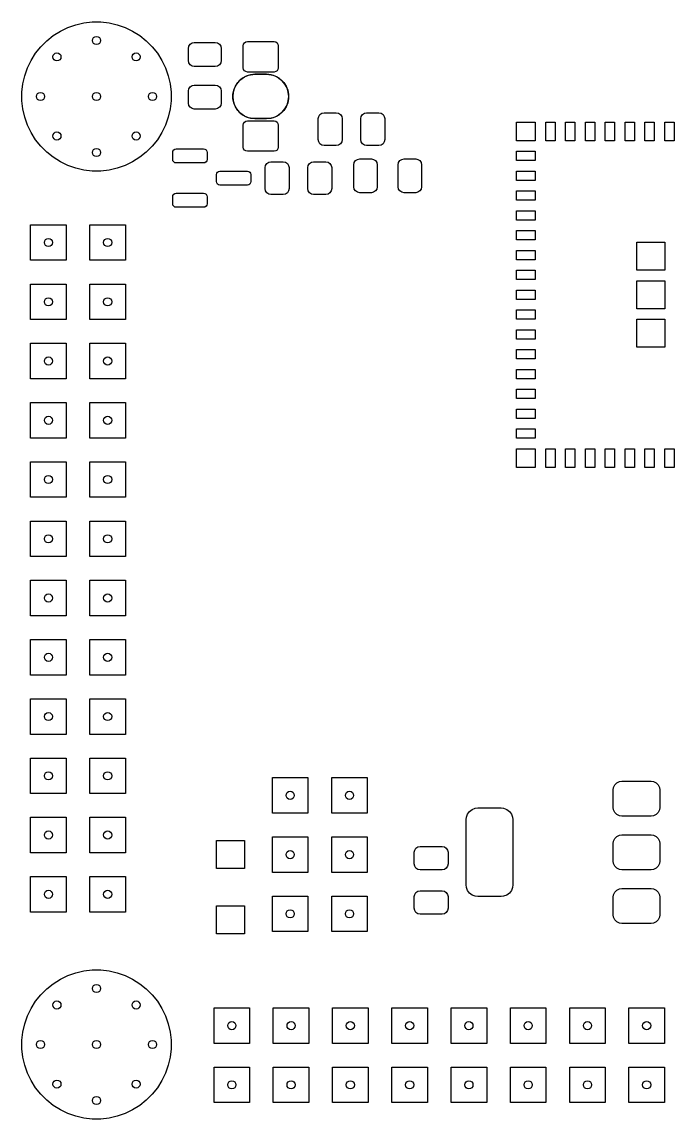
# Model space of a CAD drawing. Extents: x 0.27 to 2.53, y 0.27 to 2.13.
# Drawn here: x 0.274 to 1.374, y 0.274 to 2.126 of the extents above; entities that cross this region are included whole.
import ezdxf

# ---------------------------------------------------------------- set-up
doc = ezdxf.new("R2010")
doc.units = 0
doc.header["$MEASUREMENT"] = 0
doc.layers.add('BLACK', color=7, linetype='CONTINUOUS')

msp = doc.modelspace()

# ---------------------------------------------------------------- linework, layer by layer
at = {"layer": 'BLACK', "linetype": 'CONTINUOUS'}
for p, q in [((0.3391, 2.1103), (0.3518, 2.1164)), ((0.3518, 2.1164), (0.3651, 2.1211)), ((0.3651, 2.1211), (0.3789, 2.1242)), ((0.3789, 2.1242), (0.3929, 2.1258)), ((0.3929, 2.1258), (0.4071, 2.1258)), ((0.4071, 2.1258), (0.4211, 2.1242)), ((0.4211, 2.1242), (0.4349, 2.1211)), ((0.4349, 2.1211), (0.4482, 2.1164)), ((0.4482, 2.1164), (0.4609, 2.1103)), ((0.3061, 2.0839), (0.3161, 2.0939)), ((0.3161, 2.0939), (0.3271, 2.1027)), ((0.3271, 2.1027), (0.3391, 2.1103)), ((0.4609, 2.1103), (0.4729, 2.1027)), ((0.4729, 2.1027), (0.4839, 2.0939)), ((0.4839, 2.0939), (0.4939, 2.0839)), ((0.6519, 2.092), (0.6545, 2.0925)), ((0.6545, 2.0925), (0.6999, 2.0925)), ((0.6999, 2.0925), (0.7025, 2.092)), ((0.2973, 2.0729), (0.3061, 2.0839)), ((0.4939, 2.0839), (0.5027, 2.0729)), ((0.5551, 2.0812), (0.5559, 2.085)), ((0.5551, 2.0605), (0.5551, 2.0812)), ((0.5559, 2.085), (0.558, 2.0882)), ((0.558, 2.0882), (0.5612, 2.0903)), ((0.5612, 2.0903), (0.565, 2.091)), ((0.565, 2.091), (0.6004, 2.091)), ((0.6004, 2.091), (0.6042, 2.0903)), ((0.6042, 2.0903), (0.6074, 2.0882)), ((0.6074, 2.0882), (0.6095, 2.085)), ((0.6095, 2.085), (0.6102, 2.0812)), ((0.6102, 2.0812), (0.6102, 2.0605)), ((0.6476, 2.0857), (0.6482, 2.0883)), ((0.6476, 2.0482), (0.6476, 2.0857)), ((0.6482, 2.0883), (0.6496, 2.0905)), ((0.6496, 2.0905), (0.6519, 2.092)), ((0.7025, 2.092), (0.7047, 2.0905)), ((0.7047, 2.0905), (0.7062, 2.0883)), ((0.7062, 2.0883), (0.7067, 2.0857)), ((0.7067, 2.0857), (0.7067, 2.0482)), ((0.2836, 2.0482), (0.2897, 2.0609)), ((0.2897, 2.0609), (0.2973, 2.0729)), ((0.5027, 2.0729), (0.5103, 2.0609)), ((0.5103, 2.0609), (0.5164, 2.0482)), ((0.5559, 2.0568), (0.5551, 2.0605)), ((0.558, 2.0536), (0.5559, 2.0568)), ((0.6095, 2.0568), (0.6074, 2.0536)), ((0.6102, 2.0605), (0.6095, 2.0568)), ((0.2789, 2.0349), (0.2836, 2.0482)), ((0.5164, 2.0482), (0.5211, 2.0349)), ((0.5612, 2.0514), (0.558, 2.0536)), ((0.565, 2.0507), (0.5612, 2.0514)), ((0.6004, 2.0507), (0.565, 2.0507)), ((0.6042, 2.0514), (0.6004, 2.0507)), ((0.6074, 2.0536), (0.6042, 2.0514)), ((0.6482, 2.0456), (0.6476, 2.0482)), ((0.6496, 2.0433), (0.6482, 2.0456)), ((0.6519, 2.0419), (0.6496, 2.0433)), ((0.6545, 2.0413), (0.6519, 2.0419)), ((0.6999, 2.0413), (0.6545, 2.0413)), ((0.6565, 2.0358), (0.6637, 2.0372)), ((0.6565, 2.0358), (0.6637, 2.0372)), ((0.6637, 2.0372), (0.6673, 2.0374)), ((0.6637, 2.0372), (0.6673, 2.0374)), ((0.6673, 2.0374), (0.687, 2.0374)), ((0.6673, 2.0374), (0.687, 2.0374)), ((0.687, 2.0374), (0.6907, 2.0372)), ((0.687, 2.0374), (0.6907, 2.0372)), ((0.6907, 2.0372), (0.6979, 2.0358)), ((0.6907, 2.0372), (0.6979, 2.0358)), ((0.7025, 2.0419), (0.6999, 2.0413)), ((0.7047, 2.0433), (0.7025, 2.0419)), ((0.7062, 2.0456), (0.7047, 2.0433)), ((0.7067, 2.0482), (0.7062, 2.0456)), ((0.2742, 2.0071), (0.2758, 2.0211)), ((0.2758, 2.0211), (0.2789, 2.0349)), ((0.5211, 2.0349), (0.5242, 2.0211)), ((0.5242, 2.0211), (0.5258, 2.0071)), ((0.558, 2.0163), (0.5612, 2.0184)), ((0.5612, 2.0184), (0.565, 2.0192)), ((0.565, 2.0192), (0.6004, 2.0192)), ((0.6004, 2.0192), (0.6042, 2.0184)), ((0.6042, 2.0184), (0.6074, 2.0163)), ((0.6343, 2.0176), (0.6384, 2.0237)), ((0.6343, 2.0176), (0.6384, 2.0237)), ((0.6384, 2.0237), (0.6436, 2.0289)), ((0.6384, 2.0237), (0.6436, 2.0289)), ((0.6436, 2.0289), (0.6497, 2.033)), ((0.6436, 2.0289), (0.6497, 2.033)), ((0.6497, 2.033), (0.6565, 2.0358)), ((0.6497, 2.033), (0.6565, 2.0358)), ((0.6979, 2.0358), (0.7046, 2.033)), ((0.6979, 2.0358), (0.7046, 2.033)), ((0.7046, 2.033), (0.7107, 2.0289)), ((0.7046, 2.033), (0.7107, 2.0289)), ((0.7107, 2.0289), (0.7159, 2.0237)), ((0.7107, 2.0289), (0.7159, 2.0237)), ((0.7159, 2.0237), (0.72, 2.0176)), ((0.7159, 2.0237), (0.72, 2.0176)), ((0.2742, 1.9929), (0.2742, 2.0071)), ((0.5258, 2.0071), (0.5258, 1.9929)), ((0.5551, 2.0094), (0.5559, 2.0131)), ((0.5551, 1.9887), (0.5551, 2.0094)), ((0.5559, 2.0131), (0.558, 2.0163)), ((0.6074, 2.0163), (0.6095, 2.0131)), ((0.6095, 2.0131), (0.6102, 2.0094)), ((0.6102, 2.0094), (0.6102, 1.9887)), ((0.6301, 2.0037), (0.6315, 2.0109)), ((0.6301, 2.0037), (0.6315, 2.0109)), ((0.6301, 1.9963), (0.6301, 2.0037)), ((0.6301, 1.9963), (0.6301, 2.0037)), ((0.6315, 2.0109), (0.6343, 2.0176)), ((0.6315, 2.0109), (0.6343, 2.0176)), ((0.72, 2.0176), (0.7228, 2.0109)), ((0.72, 2.0176), (0.7228, 2.0109)), ((0.7228, 2.0109), (0.7242, 2.0037)), ((0.7228, 2.0109), (0.7242, 2.0037)), ((0.7242, 2.0037), (0.7242, 1.9963)), ((0.7242, 2.0037), (0.7242, 1.9963)), ((0.2758, 1.9789), (0.2742, 1.9929)), ((0.5258, 1.9929), (0.5242, 1.9789)), ((0.5559, 1.9849), (0.5551, 1.9887)), ((0.558, 1.9817), (0.5559, 1.9849)), ((0.5612, 1.9796), (0.558, 1.9817)), ((0.6074, 1.9817), (0.6042, 1.9796)), ((0.6095, 1.9849), (0.6074, 1.9817)), ((0.6102, 1.9887), (0.6095, 1.9849)), ((0.6315, 1.9891), (0.6301, 1.9963)), ((0.6315, 1.9891), (0.6301, 1.9963)), ((0.6343, 1.9824), (0.6315, 1.9891)), ((0.6343, 1.9824), (0.6315, 1.9891)), ((0.6384, 1.9763), (0.6343, 1.9824)), ((0.6384, 1.9763), (0.6343, 1.9824)), ((0.72, 1.9824), (0.7159, 1.9763)), ((0.72, 1.9824), (0.7159, 1.9763)), ((0.7228, 1.9891), (0.72, 1.9824)), ((0.7228, 1.9891), (0.72, 1.9824)), ((0.7242, 1.9963), (0.7228, 1.9891)), ((0.7242, 1.9963), (0.7228, 1.9891)), ((0.2789, 1.9651), (0.2758, 1.9789)), ((0.2836, 1.9518), (0.2789, 1.9651)), ((0.5211, 1.9651), (0.5164, 1.9518)), ((0.5242, 1.9789), (0.5211, 1.9651)), ((0.565, 1.9788), (0.5612, 1.9796)), ((0.6004, 1.9788), (0.565, 1.9788)), ((0.6042, 1.9796), (0.6004, 1.9788)), ((0.6436, 1.9711), (0.6384, 1.9763)), ((0.6436, 1.9711), (0.6384, 1.9763)), ((0.6497, 1.967), (0.6436, 1.9711)), ((0.6497, 1.967), (0.6436, 1.9711)), ((0.6565, 1.9642), (0.6497, 1.967)), ((0.6565, 1.9642), (0.6497, 1.967)), ((0.6637, 1.9628), (0.6565, 1.9642)), ((0.6637, 1.9628), (0.6565, 1.9642)), ((0.6673, 1.9626), (0.6637, 1.9628)), ((0.6673, 1.9626), (0.6637, 1.9628)), ((0.6907, 1.9628), (0.687, 1.9626)), ((0.6907, 1.9628), (0.687, 1.9626)), ((0.6979, 1.9642), (0.6907, 1.9628)), ((0.6979, 1.9642), (0.6907, 1.9628)), ((0.7046, 1.967), (0.6979, 1.9642)), ((0.7046, 1.967), (0.6979, 1.9642)), ((0.7107, 1.9711), (0.7046, 1.967)), ((0.7107, 1.9711), (0.7046, 1.967)), ((0.7159, 1.9763), (0.7107, 1.9711)), ((0.7159, 1.9763), (0.7107, 1.9711)), ((0.7741, 1.9626), (0.7749, 1.9664)), ((0.7749, 1.9664), (0.777, 1.9696)), ((0.777, 1.9696), (0.7802, 1.9717)), ((0.7802, 1.9717), (0.784, 1.9724)), ((0.784, 1.9724), (0.8046, 1.9724)), ((0.8046, 1.9724), (0.8084, 1.9717)), ((0.8084, 1.9717), (0.8116, 1.9696)), ((0.8116, 1.9696), (0.8137, 1.9664)), ((0.8137, 1.9664), (0.8145, 1.9626)), ((0.846, 1.9626), (0.8467, 1.9664)), ((0.8467, 1.9664), (0.8488, 1.9696)), ((0.8488, 1.9696), (0.852, 1.9717)), ((0.852, 1.9717), (0.8558, 1.9724)), ((0.8558, 1.9724), (0.8765, 1.9724)), ((0.8765, 1.9724), (0.8802, 1.9717)), ((0.8802, 1.9717), (0.8834, 1.9696)), ((0.8834, 1.9696), (0.8856, 1.9664)), ((0.8856, 1.9664), (0.8863, 1.9626)), ((0.2897, 1.9391), (0.2836, 1.9518)), ((0.5164, 1.9518), (0.5103, 1.9391)), ((0.6476, 1.9518), (0.6482, 1.9544)), ((0.6476, 1.9143), (0.6476, 1.9518)), ((0.6482, 1.9544), (0.6496, 1.9567)), ((0.6496, 1.9567), (0.6519, 1.9581)), ((0.6519, 1.9581), (0.6545, 1.9587)), ((0.6545, 1.9587), (0.6999, 1.9587)), ((0.687, 1.9626), (0.6673, 1.9626)), ((0.687, 1.9626), (0.6673, 1.9626)), ((0.6999, 1.9587), (0.7025, 1.9581)), ((0.7025, 1.9581), (0.7047, 1.9567)), ((0.7047, 1.9567), (0.7062, 1.9544)), ((0.7062, 1.9544), (0.7067, 1.9518)), ((0.7067, 1.9518), (0.7067, 1.9143)), ((0.7741, 1.9272), (0.7741, 1.9626)), ((0.8145, 1.9626), (0.8145, 1.9272)), ((0.846, 1.9272), (0.846, 1.9626)), ((0.8863, 1.9626), (0.8863, 1.9272)), ((1.1087, 1.9252), (1.1087, 1.9567)), ((1.1087, 1.9567), (1.1402, 1.9567)), ((1.1402, 1.9567), (1.1402, 1.9252)), ((1.1579, 1.9252), (1.1579, 1.9567)), ((1.1579, 1.9567), (1.1736, 1.9567)), ((1.1736, 1.9567), (1.1736, 1.9252)), ((1.1913, 1.9252), (1.1913, 1.9567)), ((1.1913, 1.9567), (1.2071, 1.9567)), ((1.2071, 1.9567), (1.2071, 1.9252)), ((1.2248, 1.9252), (1.2248, 1.9567)), ((1.2248, 1.9567), (1.2406, 1.9567)), ((1.2406, 1.9567), (1.2406, 1.9252)), ((1.2583, 1.9252), (1.2583, 1.9567)), ((1.2583, 1.9567), (1.274, 1.9567)), ((1.274, 1.9567), (1.274, 1.9252)), ((1.2917, 1.9252), (1.2917, 1.9567)), ((1.2917, 1.9567), (1.3075, 1.9567)), ((1.3075, 1.9567), (1.3075, 1.9252)), ((1.3252, 1.9252), (1.3252, 1.9567)), ((1.3252, 1.9567), (1.3409, 1.9567)), ((1.3409, 1.9567), (1.3409, 1.9252)), ((1.3587, 1.9252), (1.3587, 1.9567)), ((1.3587, 1.9567), (1.3744, 1.9567)), ((1.3744, 1.9567), (1.3744, 1.9252)), ((0.2973, 1.9271), (0.2897, 1.9391)), ((0.3061, 1.9161), (0.2973, 1.9271)), ((0.5027, 1.9271), (0.4939, 1.9161)), ((0.5103, 1.9391), (0.5027, 1.9271)), ((0.7749, 1.9234), (0.7741, 1.9272)), ((0.8145, 1.9272), (0.8137, 1.9234)), ((0.8467, 1.9234), (0.846, 1.9272)), ((0.8863, 1.9272), (0.8856, 1.9234)), ((0.3161, 1.9061), (0.3061, 1.9161)), ((0.4939, 1.9161), (0.4839, 1.9061)), ((0.5285, 1.9055), (0.529, 1.9078)), ((0.529, 1.9078), (0.5303, 1.9097)), ((0.5303, 1.9097), (0.5322, 1.911)), ((0.5322, 1.911), (0.5344, 1.9114)), ((0.5344, 1.9114), (0.5807, 1.9114)), ((0.5807, 1.9114), (0.583, 1.911)), ((0.583, 1.911), (0.5849, 1.9097)), ((0.5849, 1.9097), (0.5862, 1.9078)), ((0.5862, 1.9078), (0.5866, 1.9055)), ((0.6482, 1.9117), (0.6476, 1.9143)), ((0.6496, 1.9095), (0.6482, 1.9117)), ((0.6519, 1.908), (0.6496, 1.9095)), ((0.6545, 1.9075), (0.6519, 1.908)), ((0.6999, 1.9075), (0.6545, 1.9075)), ((0.7025, 1.908), (0.6999, 1.9075)), ((0.7047, 1.9095), (0.7025, 1.908)), ((0.7062, 1.9117), (0.7047, 1.9095)), ((0.7067, 1.9143), (0.7062, 1.9117)), ((0.777, 1.9202), (0.7749, 1.9234)), ((0.7802, 1.9181), (0.777, 1.9202)), ((0.784, 1.9173), (0.7802, 1.9181)), ((0.8046, 1.9173), (0.784, 1.9173)), ((0.8084, 1.9181), (0.8046, 1.9173)), ((0.8116, 1.9202), (0.8084, 1.9181)), ((0.8137, 1.9234), (0.8116, 1.9202)), ((0.8488, 1.9202), (0.8467, 1.9234)), ((0.852, 1.9181), (0.8488, 1.9202)), ((0.8558, 1.9173), (0.852, 1.9181)), ((0.8765, 1.9173), (0.8558, 1.9173)), ((0.8802, 1.9181), (0.8765, 1.9173)), ((0.8834, 1.9202), (0.8802, 1.9181)), ((0.8856, 1.9234), (0.8834, 1.9202)), ((1.1402, 1.9252), (1.1087, 1.9252)), ((1.1087, 1.8917), (1.1087, 1.9075)), ((1.1087, 1.9075), (1.1402, 1.9075)), ((1.1402, 1.9075), (1.1402, 1.8917)), ((1.1736, 1.9252), (1.1579, 1.9252)), ((1.2071, 1.9252), (1.1913, 1.9252)), ((1.2406, 1.9252), (1.2248, 1.9252)), ((1.274, 1.9252), (1.2583, 1.9252)), ((1.3075, 1.9252), (1.2917, 1.9252)), ((1.3409, 1.9252), (1.3252, 1.9252)), ((1.3744, 1.9252), (1.3587, 1.9252)), ((0.3271, 1.8973), (0.3161, 1.9061)), ((0.3391, 1.8897), (0.3271, 1.8973)), ((0.3518, 1.8836), (0.3391, 1.8897)), ((0.4609, 1.8897), (0.4482, 1.8836)), ((0.4729, 1.8973), (0.4609, 1.8897)), ((0.4839, 1.9061), (0.4729, 1.8973)), ((0.5285, 1.8937), (0.5285, 1.9055)), ((0.529, 1.8914), (0.5285, 1.8937)), ((0.5303, 1.8895), (0.529, 1.8914)), ((0.5322, 1.8882), (0.5303, 1.8895)), ((0.5849, 1.8895), (0.583, 1.8882)), ((0.5862, 1.8914), (0.5849, 1.8895)), ((0.5866, 1.8937), (0.5862, 1.8914)), ((0.5866, 1.9055), (0.5866, 1.8937)), ((0.6874, 1.8869), (0.6906, 1.889)), ((0.6906, 1.889), (0.6944, 1.8898)), ((0.6944, 1.8898), (0.7151, 1.8898)), ((0.7151, 1.8898), (0.7188, 1.889)), ((0.7188, 1.889), (0.722, 1.8869)), ((0.7593, 1.8869), (0.7625, 1.889)), ((0.7625, 1.889), (0.7662, 1.8898)), ((0.7662, 1.8898), (0.7869, 1.8898)), ((0.7869, 1.8898), (0.7907, 1.889)), ((0.7907, 1.889), (0.7939, 1.8869)), ((0.8342, 1.8848), (0.8349, 1.8886)), ((0.8349, 1.8886), (0.837, 1.8918)), ((0.837, 1.8918), (0.8402, 1.8939)), ((0.8402, 1.8939), (0.844, 1.8947)), ((0.844, 1.8947), (0.8637, 1.8947)), ((0.8637, 1.8947), (0.8674, 1.8939)), ((0.8674, 1.8939), (0.8706, 1.8918)), ((0.8706, 1.8918), (0.8728, 1.8886)), ((0.8728, 1.8886), (0.8735, 1.8848)), ((0.909, 1.8848), (0.9097, 1.8886)), ((0.9097, 1.8886), (0.9118, 1.8918)), ((0.9118, 1.8918), (0.915, 1.8939)), ((0.915, 1.8939), (0.9188, 1.8947)), ((0.9188, 1.8947), (0.9385, 1.8947)), ((0.9385, 1.8947), (0.9423, 1.8939)), ((0.9423, 1.8939), (0.9454, 1.8918)), ((0.9454, 1.8918), (0.9476, 1.8886)), ((0.9476, 1.8886), (0.9483, 1.8848)), ((1.1402, 1.8917), (1.1087, 1.8917)), ((0.3651, 1.8789), (0.3518, 1.8836)), ((0.3789, 1.8758), (0.3651, 1.8789)), ((0.3929, 1.8742), (0.3789, 1.8758)), ((0.4071, 1.8742), (0.3929, 1.8742)), ((0.4211, 1.8758), (0.4071, 1.8742)), ((0.4349, 1.8789), (0.4211, 1.8758)), ((0.4482, 1.8836), (0.4349, 1.8789)), ((0.5344, 1.8878), (0.5322, 1.8882)), ((0.5807, 1.8878), (0.5344, 1.8878)), ((0.583, 1.8882), (0.5807, 1.8878)), ((0.6024, 1.8681), (0.6028, 1.8704)), ((0.6028, 1.8704), (0.6041, 1.8723)), ((0.6041, 1.8723), (0.606, 1.8736)), ((0.606, 1.8736), (0.6083, 1.874)), ((0.6083, 1.874), (0.6545, 1.874)), ((0.6545, 1.874), (0.6568, 1.8736)), ((0.6568, 1.8736), (0.6587, 1.8723)), ((0.6587, 1.8723), (0.66, 1.8704)), ((0.66, 1.8704), (0.6604, 1.8681)), ((0.6845, 1.8799), (0.6853, 1.8837)), ((0.6845, 1.8445), (0.6845, 1.8799)), ((0.6853, 1.8837), (0.6874, 1.8869)), ((0.722, 1.8869), (0.7242, 1.8837)), ((0.7242, 1.8837), (0.7249, 1.8799)), ((0.7249, 1.8799), (0.7249, 1.8445)), ((0.7564, 1.8799), (0.7571, 1.8837)), ((0.7564, 1.8445), (0.7564, 1.8799)), ((0.7571, 1.8837), (0.7593, 1.8869)), ((0.7939, 1.8869), (0.796, 1.8837)), ((0.796, 1.8837), (0.7968, 1.8799)), ((0.7968, 1.8799), (0.7968, 1.8445)), ((0.8342, 1.8474), (0.8342, 1.8848)), ((0.8735, 1.8848), (0.8735, 1.8474)), ((0.909, 1.8474), (0.909, 1.8848)), ((0.9483, 1.8848), (0.9483, 1.8474)), ((1.1087, 1.8583), (1.1087, 1.874)), ((1.1087, 1.874), (1.1402, 1.874)), ((1.1402, 1.874), (1.1402, 1.8583)), ((0.6024, 1.8563), (0.6024, 1.8681)), ((0.6028, 1.854), (0.6024, 1.8563)), ((0.6041, 1.8521), (0.6028, 1.854)), ((0.606, 1.8508), (0.6041, 1.8521)), ((0.6587, 1.8521), (0.6568, 1.8508)), ((0.66, 1.854), (0.6587, 1.8521)), ((0.6604, 1.8563), (0.66, 1.854)), ((0.6604, 1.8681), (0.6604, 1.8563)), ((1.1402, 1.8583), (1.1087, 1.8583)), ((0.529, 1.833), (0.5303, 1.8349)), ((0.5303, 1.8349), (0.5322, 1.8362)), ((0.5322, 1.8362), (0.5344, 1.8366)), ((0.5344, 1.8366), (0.5807, 1.8366)), ((0.5807, 1.8366), (0.583, 1.8362)), ((0.583, 1.8362), (0.5849, 1.8349)), ((0.5849, 1.8349), (0.5862, 1.833)), ((0.6083, 1.8504), (0.606, 1.8508)), ((0.6545, 1.8504), (0.6083, 1.8504)), ((0.6568, 1.8508), (0.6545, 1.8504)), ((0.6853, 1.8407), (0.6845, 1.8445)), ((0.6874, 1.8375), (0.6853, 1.8407)), ((0.6906, 1.8354), (0.6874, 1.8375)), ((0.6944, 1.8346), (0.6906, 1.8354)), ((0.7151, 1.8346), (0.6944, 1.8346)), ((0.7188, 1.8354), (0.7151, 1.8346)), ((0.722, 1.8375), (0.7188, 1.8354)), ((0.7242, 1.8407), (0.722, 1.8375)), ((0.7249, 1.8445), (0.7242, 1.8407)), ((0.7571, 1.8407), (0.7564, 1.8445)), ((0.7593, 1.8375), (0.7571, 1.8407)), ((0.7625, 1.8354), (0.7593, 1.8375)), ((0.7662, 1.8346), (0.7625, 1.8354)), ((0.7869, 1.8346), (0.7662, 1.8346)), ((0.7907, 1.8354), (0.7869, 1.8346)), ((0.7939, 1.8375), (0.7907, 1.8354)), ((0.796, 1.8407), (0.7939, 1.8375)), ((0.7968, 1.8445), (0.796, 1.8407)), ((0.8349, 1.8437), (0.8342, 1.8474)), ((0.837, 1.8405), (0.8349, 1.8437)), ((0.8402, 1.8383), (0.837, 1.8405)), ((0.844, 1.8376), (0.8402, 1.8383)), ((0.8637, 1.8376), (0.844, 1.8376)), ((0.8674, 1.8383), (0.8637, 1.8376)), ((0.8706, 1.8405), (0.8674, 1.8383)), ((0.8728, 1.8437), (0.8706, 1.8405)), ((0.8735, 1.8474), (0.8728, 1.8437)), ((0.9097, 1.8437), (0.909, 1.8474)), ((0.9118, 1.8405), (0.9097, 1.8437)), ((0.915, 1.8383), (0.9118, 1.8405)), ((0.9188, 1.8376), (0.915, 1.8383)), ((0.9385, 1.8376), (0.9188, 1.8376)), ((0.9423, 1.8383), (0.9385, 1.8376)), ((0.9454, 1.8405), (0.9423, 1.8383)), ((0.9476, 1.8437), (0.9454, 1.8405)), ((0.9483, 1.8474), (0.9476, 1.8437)), ((1.1087, 1.8248), (1.1087, 1.8406)), ((1.1087, 1.8406), (1.1402, 1.8406)), ((1.1402, 1.8406), (1.1402, 1.8248)), ((0.5285, 1.8307), (0.529, 1.833)), ((0.5285, 1.8189), (0.5285, 1.8307)), ((0.529, 1.8166), (0.5285, 1.8189)), ((0.5303, 1.8147), (0.529, 1.8166)), ((0.5322, 1.8134), (0.5303, 1.8147)), ((0.5849, 1.8147), (0.583, 1.8134)), ((0.5862, 1.8166), (0.5849, 1.8147)), ((0.5862, 1.833), (0.5866, 1.8307)), ((0.5866, 1.8189), (0.5862, 1.8166)), ((0.5866, 1.8307), (0.5866, 1.8189)), ((1.1402, 1.8248), (1.1087, 1.8248)), ((0.5344, 1.813), (0.5322, 1.8134)), ((0.5807, 1.813), (0.5344, 1.813)), ((0.583, 1.8134), (0.5807, 1.813)), ((1.1087, 1.7913), (1.1087, 1.8071)), ((1.1087, 1.8071), (1.1402, 1.8071)), ((1.1402, 1.8071), (1.1402, 1.7913)), ((0.2889, 1.7235), (0.2889, 1.7835)), ((0.2889, 1.7835), (0.3489, 1.7835)), ((0.3489, 1.7835), (0.3489, 1.7235)), ((0.3889, 1.7235), (0.3889, 1.7835)), ((0.3889, 1.7835), (0.4489, 1.7835)), ((0.4489, 1.7835), (0.4489, 1.7235)), ((1.1402, 1.7913), (1.1087, 1.7913)), ((1.1087, 1.7579), (1.1087, 1.7736)), ((1.1087, 1.7736), (1.1402, 1.7736)), ((1.1402, 1.7736), (1.1402, 1.7579)), ((1.1402, 1.7579), (1.1087, 1.7579)), ((1.3114, 1.7067), (1.3114, 1.7539)), ((1.3114, 1.7539), (1.3587, 1.7539)), ((1.3587, 1.7539), (1.3587, 1.7067)), ((0.3489, 1.7235), (0.2889, 1.7235)), ((0.4489, 1.7235), (0.3889, 1.7235)), ((1.1087, 1.7244), (1.1087, 1.7402)), ((1.1087, 1.7402), (1.1402, 1.7402)), ((1.1402, 1.7244), (1.1087, 1.7244)), ((1.1402, 1.7402), (1.1402, 1.7244)), ((1.1087, 1.6909), (1.1087, 1.7067)), ((1.1087, 1.7067), (1.1402, 1.7067)), ((1.1402, 1.7067), (1.1402, 1.6909)), ((1.3587, 1.7067), (1.3114, 1.7067)), ((1.1402, 1.6909), (1.1087, 1.6909)), ((1.3114, 1.6417), (1.3114, 1.689)), ((1.3114, 1.689), (1.3587, 1.689)), ((1.3587, 1.689), (1.3587, 1.6417)), ((0.2889, 1.6235), (0.2889, 1.6835)), ((0.2889, 1.6835), (0.3489, 1.6835)), ((0.3489, 1.6835), (0.3489, 1.6235)), ((0.3889, 1.6235), (0.3889, 1.6835)), ((0.3889, 1.6835), (0.4489, 1.6835)), ((0.4489, 1.6835), (0.4489, 1.6235)), ((1.1087, 1.6575), (1.1087, 1.6732)), ((1.1087, 1.6732), (1.1402, 1.6732)), ((1.1402, 1.6732), (1.1402, 1.6575)), ((1.1402, 1.6575), (1.1087, 1.6575)), ((1.1087, 1.624), (1.1087, 1.6398)), ((1.1087, 1.6398), (1.1402, 1.6398)), ((1.1402, 1.6398), (1.1402, 1.624)), ((1.3587, 1.6417), (1.3114, 1.6417)), ((0.3489, 1.6235), (0.2889, 1.6235)), ((0.4489, 1.6235), (0.3889, 1.6235)), ((1.1402, 1.624), (1.1087, 1.624)), ((1.3114, 1.5768), (1.3114, 1.624)), ((1.3114, 1.624), (1.3587, 1.624)), ((1.3587, 1.624), (1.3587, 1.5768)), ((1.1087, 1.5906), (1.1087, 1.6063)), ((1.1087, 1.6063), (1.1402, 1.6063)), ((1.1402, 1.6063), (1.1402, 1.5906)), ((0.2889, 1.5235), (0.2889, 1.5835)), ((0.2889, 1.5835), (0.3489, 1.5835)), ((0.3489, 1.5835), (0.3489, 1.5235)), ((0.3889, 1.5235), (0.3889, 1.5835)), ((0.3889, 1.5835), (0.4489, 1.5835)), ((0.4489, 1.5835), (0.4489, 1.5235)), ((1.1402, 1.5906), (1.1087, 1.5906)), ((1.3587, 1.5768), (1.3114, 1.5768)), ((1.1087, 1.5571), (1.1087, 1.5728)), ((1.1087, 1.5728), (1.1402, 1.5728)), ((1.1402, 1.5571), (1.1087, 1.5571)), ((1.1402, 1.5728), (1.1402, 1.5571)), ((1.1087, 1.5236), (1.1087, 1.5394)), ((1.1087, 1.5394), (1.1402, 1.5394)), ((1.1402, 1.5394), (1.1402, 1.5236)), ((0.3489, 1.5235), (0.2889, 1.5235)), ((0.4489, 1.5235), (0.3889, 1.5235)), ((1.1402, 1.5236), (1.1087, 1.5236)), ((1.1087, 1.4902), (1.1087, 1.5059)), ((1.1087, 1.5059), (1.1402, 1.5059)), ((1.1402, 1.5059), (1.1402, 1.4902)), ((0.2889, 1.4235), (0.2889, 1.4835)), ((0.2889, 1.4835), (0.3489, 1.4835)), ((0.3489, 1.4835), (0.3489, 1.4235)), ((0.3889, 1.4235), (0.3889, 1.4835)), ((0.3889, 1.4835), (0.4489, 1.4835)), ((0.4489, 1.4835), (0.4489, 1.4235)), ((1.1402, 1.4902), (1.1087, 1.4902)), ((1.1087, 1.4567), (1.1087, 1.4724)), ((1.1087, 1.4724), (1.1402, 1.4724)), ((1.1402, 1.4724), (1.1402, 1.4567)), ((1.1402, 1.4567), (1.1087, 1.4567)), ((1.1087, 1.4232), (1.1087, 1.439)), ((1.1087, 1.439), (1.1402, 1.439)), ((1.1402, 1.439), (1.1402, 1.4232)), ((0.3489, 1.4235), (0.2889, 1.4235)), ((0.4489, 1.4235), (0.3889, 1.4235)), ((1.1402, 1.4232), (1.1087, 1.4232)), ((1.1087, 1.374), (1.1087, 1.4055)), ((1.1087, 1.4055), (1.1402, 1.4055)), ((1.1402, 1.4055), (1.1402, 1.374)), ((1.1579, 1.374), (1.1579, 1.4055)), ((1.1579, 1.4055), (1.1736, 1.4055)), ((1.1736, 1.4055), (1.1736, 1.374)), ((1.1913, 1.374), (1.1913, 1.4055)), ((1.1913, 1.4055), (1.2071, 1.4055)), ((1.2071, 1.4055), (1.2071, 1.374)), ((1.2248, 1.374), (1.2248, 1.4055)), ((1.2248, 1.4055), (1.2406, 1.4055)), ((1.2406, 1.4055), (1.2406, 1.374)), ((1.2583, 1.374), (1.2583, 1.4055)), ((1.2583, 1.4055), (1.274, 1.4055)), ((1.274, 1.4055), (1.274, 1.374)), ((1.2917, 1.374), (1.2917, 1.4055)), ((1.2917, 1.4055), (1.3075, 1.4055)), ((1.3075, 1.4055), (1.3075, 1.374)), ((1.3252, 1.374), (1.3252, 1.4055)), ((1.3252, 1.4055), (1.3409, 1.4055)), ((1.3409, 1.4055), (1.3409, 1.374)), ((1.3587, 1.374), (1.3587, 1.4055)), ((1.3587, 1.4055), (1.3744, 1.4055)), ((1.3744, 1.4055), (1.3744, 1.374)), ((0.2889, 1.3235), (0.2889, 1.3835)), ((0.2889, 1.3835), (0.3489, 1.3835)), ((0.3489, 1.3835), (0.3489, 1.3235)), ((0.3889, 1.3235), (0.3889, 1.3835)), ((0.3889, 1.3835), (0.4489, 1.3835)), ((0.4489, 1.3835), (0.4489, 1.3235)), ((1.1402, 1.374), (1.1087, 1.374)), ((1.1736, 1.374), (1.1579, 1.374)), ((1.2071, 1.374), (1.1913, 1.374)), ((1.2406, 1.374), (1.2248, 1.374)), ((1.274, 1.374), (1.2583, 1.374)), ((1.3075, 1.374), (1.2917, 1.374)), ((1.3409, 1.374), (1.3252, 1.374)), ((1.3744, 1.374), (1.3587, 1.374)), ((0.3489, 1.3235), (0.2889, 1.3235)), ((0.4489, 1.3235), (0.3889, 1.3235)), ((0.2889, 1.2235), (0.2889, 1.2835)), ((0.2889, 1.2835), (0.3489, 1.2835)), ((0.3489, 1.2835), (0.3489, 1.2235)), ((0.3889, 1.2235), (0.3889, 1.2835)), ((0.3889, 1.2835), (0.4489, 1.2835)), ((0.4489, 1.2835), (0.4489, 1.2235)), ((0.3489, 1.2235), (0.2889, 1.2235)), ((0.4489, 1.2235), (0.3889, 1.2235)), ((0.2889, 1.1235), (0.2889, 1.1835)), ((0.2889, 1.1835), (0.3489, 1.1835)), ((0.3489, 1.1835), (0.3489, 1.1235)), ((0.3889, 1.1235), (0.3889, 1.1835)), ((0.3889, 1.1835), (0.4489, 1.1835)), ((0.4489, 1.1835), (0.4489, 1.1235)), ((0.3489, 1.1235), (0.2889, 1.1235)), ((0.4489, 1.1235), (0.3889, 1.1235)), ((0.2889, 1.0235), (0.2889, 1.0835)), ((0.2889, 1.0835), (0.3489, 1.0835)), ((0.3489, 1.0835), (0.3489, 1.0235)), ((0.3889, 1.0235), (0.3889, 1.0835)), ((0.3889, 1.0835), (0.4489, 1.0835)), ((0.4489, 1.0835), (0.4489, 1.0235)), ((0.3489, 1.0235), (0.2889, 1.0235)), ((0.4489, 1.0235), (0.3889, 1.0235)), ((0.2889, 0.9235), (0.2889, 0.9835)), ((0.2889, 0.9835), (0.3489, 0.9835)), ((0.3489, 0.9835), (0.3489, 0.9235)), ((0.3889, 0.9235), (0.3889, 0.9835)), ((0.3889, 0.9835), (0.4489, 0.9835)), ((0.4489, 0.9835), (0.4489, 0.9235)), ((0.3489, 0.9235), (0.2889, 0.9235)), ((0.4489, 0.9235), (0.3889, 0.9235)), ((0.2889, 0.8235), (0.2889, 0.8835)), ((0.2889, 0.8835), (0.3489, 0.8835)), ((0.3489, 0.8835), (0.3489, 0.8235)), ((0.3889, 0.8235), (0.3889, 0.8835)), ((0.3889, 0.8835), (0.4489, 0.8835)), ((0.4489, 0.8835), (0.4489, 0.8235)), ((0.6968, 0.7905), (0.6968, 0.8505)), ((0.6968, 0.8505), (0.7568, 0.8505)), ((0.7568, 0.8505), (0.7568, 0.7905)), ((0.7968, 0.7905), (0.7968, 0.8505)), ((0.7968, 0.8505), (0.8568, 0.8505)), ((0.8568, 0.8505), (0.8568, 0.7905)), ((1.2717, 0.8297), (1.2723, 0.8339)), ((1.2723, 0.8339), (1.2744, 0.8383)), ((1.2744, 0.8383), (1.2778, 0.8417)), ((1.2778, 0.8417), (1.2822, 0.8439)), ((1.2822, 0.8439), (1.2864, 0.8445)), ((1.2864, 0.8445), (1.3356, 0.8445)), ((1.3356, 0.8445), (1.3398, 0.8439)), ((1.3398, 0.8439), (1.3442, 0.8417)), ((1.3442, 0.8417), (1.3476, 0.8383)), ((1.3476, 0.8383), (1.3498, 0.8339)), ((1.3498, 0.8339), (1.3504, 0.8297)), ((0.3489, 0.8235), (0.2889, 0.8235)), ((0.4489, 0.8235), (0.3889, 0.8235)), ((1.2717, 0.8002), (1.2717, 0.8297)), ((1.3504, 0.8297), (1.3504, 0.8002)), ((1.0294, 0.7934), (1.0339, 0.7968)), ((1.0339, 0.7968), (1.0391, 0.7988)), ((1.0391, 0.7988), (1.0433, 0.7992)), ((1.0433, 0.7992), (1.0827, 0.7992)), ((1.0827, 0.7992), (1.0869, 0.7988)), ((1.0869, 0.7988), (1.0921, 0.7968)), ((1.0921, 0.7968), (1.0966, 0.7934)), ((1.2723, 0.796), (1.2717, 0.8002)), ((1.3504, 0.8002), (1.3498, 0.796)), ((0.2889, 0.7235), (0.2889, 0.7835)), ((0.2889, 0.7835), (0.3489, 0.7835)), ((0.3489, 0.7835), (0.3489, 0.7235)), ((0.3889, 0.7235), (0.3889, 0.7835)), ((0.3889, 0.7835), (0.4489, 0.7835)), ((0.4489, 0.7835), (0.4489, 0.7235)), ((0.7568, 0.7905), (0.6968, 0.7905)), ((0.8568, 0.7905), (0.7968, 0.7905)), ((1.0236, 0.7795), (1.0241, 0.7837)), ((1.0236, 0.6693), (1.0236, 0.7795)), ((1.0241, 0.7837), (1.026, 0.789)), ((1.026, 0.789), (1.0294, 0.7934)), ((1.0966, 0.7934), (1.1, 0.789)), ((1.1, 0.789), (1.1019, 0.7837)), ((1.1019, 0.7837), (1.1024, 0.7795)), ((1.1024, 0.7795), (1.1024, 0.6693)), ((1.2744, 0.7916), (1.2723, 0.796)), ((1.2778, 0.7882), (1.2744, 0.7916)), ((1.2822, 0.786), (1.2778, 0.7882)), ((1.2864, 0.7854), (1.2822, 0.786)), ((1.3356, 0.7854), (1.2864, 0.7854)), ((1.3398, 0.786), (1.3356, 0.7854)), ((1.3442, 0.7882), (1.3398, 0.786)), ((1.3476, 0.7916), (1.3442, 0.7882)), ((1.3498, 0.796), (1.3476, 0.7916)), ((0.6024, 0.6969), (0.6024, 0.7441)), ((0.6024, 0.7441), (0.6496, 0.7441)), ((0.6496, 0.7441), (0.6496, 0.6969)), ((0.6968, 0.6905), (0.6968, 0.7505)), ((0.6968, 0.7505), (0.7568, 0.7505)), ((0.7568, 0.7505), (0.7568, 0.6905)), ((0.7968, 0.6905), (0.7968, 0.7505)), ((0.7968, 0.7505), (0.8568, 0.7505)), ((0.8568, 0.7505), (0.8568, 0.6905)), ((1.2717, 0.7392), (1.2723, 0.7434)), ((1.2723, 0.7434), (1.2744, 0.7478)), ((1.2744, 0.7478), (1.2778, 0.7512)), ((1.2778, 0.7512), (1.2822, 0.7533)), ((1.2822, 0.7533), (1.2864, 0.7539)), ((1.2864, 0.7539), (1.3356, 0.7539)), ((1.3356, 0.7539), (1.3398, 0.7533)), ((1.3398, 0.7533), (1.3442, 0.7512)), ((1.3442, 0.7512), (1.3476, 0.7478)), ((1.3476, 0.7478), (1.3498, 0.7434)), ((1.3498, 0.7434), (1.3504, 0.7392)), ((0.3489, 0.7235), (0.2889, 0.7235)), ((0.4489, 0.7235), (0.3889, 0.7235)), ((0.936, 0.7244), (0.9368, 0.7282)), ((0.936, 0.7047), (0.936, 0.7244)), ((0.9368, 0.7282), (0.9389, 0.7314)), ((0.9389, 0.7314), (0.9421, 0.7335)), ((0.9421, 0.7335), (0.9459, 0.7343)), ((0.9459, 0.7343), (0.9833, 0.7343)), ((0.9833, 0.7343), (0.987, 0.7335)), ((0.987, 0.7335), (0.9902, 0.7314)), ((0.9902, 0.7314), (0.9924, 0.7282)), ((0.9924, 0.7282), (0.9931, 0.7244)), ((0.9931, 0.7244), (0.9931, 0.7047)), ((1.2717, 0.7096), (1.2717, 0.7392)), ((1.3504, 0.7392), (1.3504, 0.7096)), ((0.9368, 0.701), (0.936, 0.7047)), ((0.9931, 0.7047), (0.9924, 0.701)), ((1.2723, 0.7054), (1.2717, 0.7096)), ((1.2744, 0.7011), (1.2723, 0.7054)), ((1.3498, 0.7054), (1.3476, 0.7011)), ((1.3504, 0.7096), (1.3498, 0.7054)), ((0.6496, 0.6969), (0.6024, 0.6969)), ((0.7568, 0.6905), (0.6968, 0.6905)), ((0.8568, 0.6905), (0.7968, 0.6905)), ((0.9389, 0.6978), (0.9368, 0.701)), ((0.9421, 0.6956), (0.9389, 0.6978)), ((0.9459, 0.6949), (0.9421, 0.6956)), ((0.9833, 0.6949), (0.9459, 0.6949)), ((0.987, 0.6956), (0.9833, 0.6949)), ((0.9902, 0.6978), (0.987, 0.6956)), ((0.9924, 0.701), (0.9902, 0.6978)), ((1.2778, 0.6976), (1.2744, 0.7011)), ((1.2822, 0.6955), (1.2778, 0.6976)), ((1.2864, 0.6949), (1.2822, 0.6955)), ((1.3356, 0.6949), (1.2864, 0.6949)), ((1.3398, 0.6955), (1.3356, 0.6949)), ((1.3442, 0.6976), (1.3398, 0.6955)), ((1.3476, 0.7011), (1.3442, 0.6976)), ((0.2889, 0.6235), (0.2889, 0.6835)), ((0.2889, 0.6835), (0.3489, 0.6835)), ((0.3489, 0.6835), (0.3489, 0.6235)), ((0.3889, 0.6235), (0.3889, 0.6835)), ((0.3889, 0.6835), (0.4489, 0.6835)), ((0.4489, 0.6835), (0.4489, 0.6235)), ((1.0241, 0.6651), (1.0236, 0.6693)), ((1.1024, 0.6693), (1.1019, 0.6651)), ((0.6968, 0.5905), (0.6968, 0.6505)), ((0.6968, 0.6505), (0.7568, 0.6505)), ((0.7568, 0.6505), (0.7568, 0.5905)), ((0.7968, 0.5905), (0.7968, 0.6505)), ((0.7968, 0.6505), (0.8568, 0.6505)), ((0.8568, 0.6505), (0.8568, 0.5905)), ((0.936, 0.6496), (0.9368, 0.6534)), ((0.936, 0.6299), (0.936, 0.6496)), ((0.9368, 0.6534), (0.9389, 0.6566)), ((0.9389, 0.6566), (0.9421, 0.6587)), ((0.9421, 0.6587), (0.9459, 0.6594)), ((0.9459, 0.6594), (0.9833, 0.6594)), ((0.9833, 0.6594), (0.987, 0.6587)), ((0.987, 0.6587), (0.9902, 0.6566)), ((0.9902, 0.6566), (0.9924, 0.6534)), ((0.9924, 0.6534), (0.9931, 0.6496)), ((0.9931, 0.6496), (0.9931, 0.6299)), ((1.026, 0.6599), (1.0241, 0.6651)), ((1.0294, 0.6554), (1.026, 0.6599)), ((1.0339, 0.652), (1.0294, 0.6554)), ((1.0391, 0.6501), (1.0339, 0.652)), ((1.0433, 0.6496), (1.0391, 0.6501)), ((1.0827, 0.6496), (1.0433, 0.6496)), ((1.0869, 0.6501), (1.0827, 0.6496)), ((1.0921, 0.652), (1.0869, 0.6501)), ((1.0966, 0.6554), (1.0921, 0.652)), ((1.1, 0.6599), (1.0966, 0.6554)), ((1.1019, 0.6651), (1.1, 0.6599)), ((1.2717, 0.6486), (1.2723, 0.6528)), ((1.2717, 0.6191), (1.2717, 0.6486)), ((1.2723, 0.6528), (1.2744, 0.6572)), ((1.2744, 0.6572), (1.2778, 0.6606)), ((1.2778, 0.6606), (1.2822, 0.6628)), ((1.2822, 0.6628), (1.2864, 0.6634)), ((1.2864, 0.6634), (1.3356, 0.6634)), ((1.3356, 0.6634), (1.3398, 0.6628)), ((1.3398, 0.6628), (1.3442, 0.6606)), ((1.3442, 0.6606), (1.3476, 0.6572)), ((1.3476, 0.6572), (1.3498, 0.6528)), ((1.3498, 0.6528), (1.3504, 0.6486)), ((1.3504, 0.6486), (1.3504, 0.6191)), ((0.6024, 0.5866), (0.6024, 0.6339)), ((0.6024, 0.6339), (0.6496, 0.6339)), ((0.6496, 0.6339), (0.6496, 0.5866)), ((0.9368, 0.6262), (0.936, 0.6299)), ((0.9931, 0.6299), (0.9924, 0.6262)), ((0.3489, 0.6235), (0.2889, 0.6235)), ((0.4489, 0.6235), (0.3889, 0.6235)), ((0.9389, 0.623), (0.9368, 0.6262)), ((0.9421, 0.6208), (0.9389, 0.623)), ((0.9459, 0.6201), (0.9421, 0.6208)), ((0.9833, 0.6201), (0.9459, 0.6201)), ((0.987, 0.6208), (0.9833, 0.6201)), ((0.9902, 0.623), (0.987, 0.6208)), ((0.9924, 0.6262), (0.9902, 0.623)), ((1.2723, 0.6149), (1.2717, 0.6191)), ((1.2744, 0.6105), (1.2723, 0.6149)), ((1.3498, 0.6149), (1.3476, 0.6105)), ((1.3504, 0.6191), (1.3498, 0.6149)), ((1.2778, 0.6071), (1.2744, 0.6105)), ((1.2822, 0.6049), (1.2778, 0.6071)), ((1.2864, 0.6043), (1.2822, 0.6049)), ((1.3356, 0.6043), (1.2864, 0.6043)), ((1.3398, 0.6049), (1.3356, 0.6043)), ((1.3442, 0.6071), (1.3398, 0.6049)), ((1.3476, 0.6105), (1.3442, 0.6071)), ((0.6496, 0.5866), (0.6024, 0.5866)), ((0.7568, 0.5905), (0.6968, 0.5905)), ((0.8568, 0.5905), (0.7968, 0.5905)), ((0.3518, 0.5164), (0.3651, 0.5211)), ((0.3651, 0.5211), (0.3789, 0.5242)), ((0.3789, 0.5242), (0.3929, 0.5258)), ((0.3929, 0.5258), (0.4071, 0.5258)), ((0.4071, 0.5258), (0.4211, 0.5242)), ((0.4211, 0.5242), (0.4349, 0.5211)), ((0.4349, 0.5211), (0.4482, 0.5164)), ((0.3161, 0.4939), (0.3271, 0.5027)), ((0.3271, 0.5027), (0.3391, 0.5103)), ((0.3391, 0.5103), (0.3518, 0.5164)), ((0.4482, 0.5164), (0.4609, 0.5103)), ((0.4609, 0.5103), (0.4729, 0.5027)), ((0.4729, 0.5027), (0.4839, 0.4939)), ((0.2973, 0.4729), (0.3061, 0.4839)), ((0.3061, 0.4839), (0.3161, 0.4939)), ((0.4839, 0.4939), (0.4939, 0.4839)), ((0.4939, 0.4839), (0.5027, 0.4729)), ((0.2897, 0.4609), (0.2973, 0.4729)), ((0.5027, 0.4729), (0.5103, 0.4609)), ((0.2789, 0.4349), (0.2836, 0.4482)), ((0.2836, 0.4482), (0.2897, 0.4609)), ((0.5103, 0.4609), (0.5164, 0.4482)), ((0.5164, 0.4482), (0.5211, 0.4349)), ((0.5983, 0.4019), (0.5983, 0.4619)), ((0.5983, 0.4619), (0.6583, 0.4619)), ((0.6583, 0.4619), (0.6583, 0.4019)), ((0.6983, 0.4019), (0.6983, 0.4619)), ((0.6983, 0.4619), (0.7583, 0.4619)), ((0.7583, 0.4619), (0.7583, 0.4019)), ((0.7983, 0.4019), (0.7983, 0.4619)), ((0.7983, 0.4619), (0.8583, 0.4619)), ((0.8583, 0.4619), (0.8583, 0.4019)), ((0.8983, 0.4019), (0.8983, 0.4619)), ((0.8983, 0.4619), (0.9583, 0.4619)), ((0.9583, 0.4619), (0.9583, 0.4019)), ((0.9983, 0.4019), (0.9983, 0.4619)), ((0.9983, 0.4619), (1.0583, 0.4619)), ((1.0583, 0.4619), (1.0583, 0.4019)), ((1.0983, 0.4019), (1.0983, 0.4619)), ((1.0983, 0.4619), (1.1583, 0.4619)), ((1.1583, 0.4619), (1.1583, 0.4019)), ((1.1983, 0.4019), (1.1983, 0.4619)), ((1.1983, 0.4619), (1.2583, 0.4619)), ((1.2583, 0.4619), (1.2583, 0.4019)), ((1.2983, 0.4019), (1.2983, 0.4619)), ((1.2983, 0.4619), (1.3583, 0.4619)), ((1.3583, 0.4619), (1.3583, 0.4019)), ((0.2758, 0.4211), (0.2789, 0.4349)), ((0.5211, 0.4349), (0.5242, 0.4211)), ((0.2742, 0.4071), (0.2758, 0.4211)), ((0.5242, 0.4211), (0.5258, 0.4071)), ((0.2742, 0.3929), (0.2742, 0.4071)), ((0.2758, 0.3789), (0.2742, 0.3929)), ((0.5258, 0.3929), (0.5242, 0.3789)), ((0.5258, 0.4071), (0.5258, 0.3929)), ((0.6583, 0.4019), (0.5983, 0.4019)), ((0.7583, 0.4019), (0.6983, 0.4019)), ((0.8583, 0.4019), (0.7983, 0.4019)), ((0.9583, 0.4019), (0.8983, 0.4019)), ((1.0583, 0.4019), (0.9983, 0.4019)), ((1.1583, 0.4019), (1.0983, 0.4019)), ((1.2583, 0.4019), (1.1983, 0.4019)), ((1.3583, 0.4019), (1.2983, 0.4019)), ((0.2789, 0.3651), (0.2758, 0.3789)), ((0.5242, 0.3789), (0.5211, 0.3651)), ((0.2836, 0.3518), (0.2789, 0.3651)), ((0.5211, 0.3651), (0.5164, 0.3518)), ((0.5983, 0.3019), (0.5983, 0.3619)), ((0.5983, 0.3619), (0.6583, 0.3619)), ((0.6583, 0.3619), (0.6583, 0.3019)), ((0.6983, 0.3019), (0.6983, 0.3619)), ((0.6983, 0.3619), (0.7583, 0.3619)), ((0.7583, 0.3619), (0.7583, 0.3019)), ((0.7983, 0.3019), (0.7983, 0.3619)), ((0.7983, 0.3619), (0.8583, 0.3619)), ((0.8583, 0.3619), (0.8583, 0.3019)), ((0.8983, 0.3019), (0.8983, 0.3619)), ((0.8983, 0.3619), (0.9583, 0.3619)), ((0.9583, 0.3619), (0.9583, 0.3019)), ((0.9983, 0.3019), (0.9983, 0.3619)), ((0.9983, 0.3619), (1.0583, 0.3619)), ((1.0583, 0.3619), (1.0583, 0.3019)), ((1.0983, 0.3019), (1.0983, 0.3619)), ((1.0983, 0.3619), (1.1583, 0.3619)), ((1.1583, 0.3619), (1.1583, 0.3019)), ((1.1983, 0.3019), (1.1983, 0.3619)), ((1.1983, 0.3619), (1.2583, 0.3619)), ((1.2583, 0.3619), (1.2583, 0.3019)), ((1.2983, 0.3019), (1.2983, 0.3619)), ((1.2983, 0.3619), (1.3583, 0.3619)), ((1.3583, 0.3619), (1.3583, 0.3019)), ((0.2897, 0.3391), (0.2836, 0.3518)), ((0.2973, 0.3271), (0.2897, 0.3391)), ((0.5103, 0.3391), (0.5027, 0.3271)), ((0.5164, 0.3518), (0.5103, 0.3391)), ((0.3061, 0.3161), (0.2973, 0.3271)), ((0.3161, 0.3061), (0.3061, 0.3161)), ((0.4939, 0.3161), (0.4839, 0.3061)), ((0.5027, 0.3271), (0.4939, 0.3161)), ((0.3271, 0.2973), (0.3161, 0.3061)), ((0.3391, 0.2897), (0.3271, 0.2973)), ((0.4729, 0.2973), (0.4609, 0.2897)), ((0.4839, 0.3061), (0.4729, 0.2973)), ((0.6583, 0.3019), (0.5983, 0.3019)), ((0.7583, 0.3019), (0.6983, 0.3019)), ((0.8583, 0.3019), (0.7983, 0.3019)), ((0.9583, 0.3019), (0.8983, 0.3019)), ((1.0583, 0.3019), (0.9983, 0.3019)), ((1.1583, 0.3019), (1.0983, 0.3019)), ((1.2583, 0.3019), (1.1983, 0.3019)), ((1.3583, 0.3019), (1.2983, 0.3019)), ((0.3518, 0.2836), (0.3391, 0.2897)), ((0.3651, 0.2789), (0.3518, 0.2836)), ((0.3789, 0.2758), (0.3651, 0.2789)), ((0.4349, 0.2789), (0.4211, 0.2758)), ((0.4482, 0.2836), (0.4349, 0.2789)), ((0.4609, 0.2897), (0.4482, 0.2836)), ((0.3929, 0.2742), (0.3789, 0.2758)), ((0.4071, 0.2742), (0.3929, 0.2742)), ((0.4211, 0.2758), (0.4071, 0.2742))]:
    msp.add_line(p, q, dxfattribs=at)
at = {"layer": 'BLACK'}
for centre in [(0.4, 2.0945), (0.3332, 2.0668), (0.4668, 2.0668), (0.3055, 2), (0.4, 2), (0.4945, 2), (0.3332, 1.9332), (0.4668, 1.9332), (0.4, 1.9055), (0.3189, 1.7535), (0.4189, 1.7535), (0.3189, 1.6535), (0.4189, 1.6535), (0.3189, 1.5535), (0.4189, 1.5535), (0.3189, 1.4535), (0.4189, 1.4535), (0.3189, 1.3535), (0.4189, 1.3535), (0.3189, 1.2535), (0.4189, 1.2535), (0.3189, 1.1535), (0.4189, 1.1535), (0.3189, 1.0535), (0.4189, 1.0535), (0.3189, 0.9535), (0.4189, 0.9535), (0.3189, 0.8535), (0.4189, 0.8535), (0.7268, 0.8205), (0.8268, 0.8205), (0.3189, 0.7535), (0.4189, 0.7535), (0.7268, 0.7205), (0.8268, 0.7205), (0.3189, 0.6535), (0.4189, 0.6535), (0.7268, 0.6205), (0.8268, 0.6205), (0.4, 0.4945), (0.3332, 0.4668), (0.4668, 0.4668), (0.6283, 0.4319), (0.7283, 0.4319), (0.8283, 0.4319), (0.9283, 0.4319), (1.0283, 0.4319), (1.1283, 0.4319), (1.2283, 0.4319), (1.3283, 0.4319), (0.3055, 0.4), (0.4, 0.4), (0.4945, 0.4), (0.3332, 0.3332), (0.4668, 0.3332), (0.6283, 0.3319), (0.7283, 0.3319), (0.8283, 0.3319), (0.9283, 0.3319), (1.0283, 0.3319), (1.1283, 0.3319), (1.2283, 0.3319), (1.3283, 0.3319), (0.4, 0.3055)]:
    msp.add_circle(centre, 0.00689, dxfattribs=at)
at = {"layer": 'WHITE', "linetype": 'CONTINUOUS'}
for p, q in [((0.687, 2.0374), (0.6673, 2.0374)), ((0.6673, 1.9626), (0.687, 1.9626))]:
    msp.add_line(p, q, dxfattribs=at)
at = {"layer": 'WHITE'}
for centre in [(0.4, 2.0945), (0.3332, 2.0668), (0.4668, 2.0668), (0.3055, 2), (0.4, 2), (0.4945, 2), (0.3332, 1.9332), (0.4668, 1.9332), (0.4, 1.9055), (0.3189, 1.7535), (0.4189, 1.7535), (0.3189, 1.6535), (0.4189, 1.6535), (0.3189, 1.5535), (0.4189, 1.5535), (0.3189, 1.4535), (0.4189, 1.4535), (0.3189, 1.3535), (0.4189, 1.3535), (0.3189, 1.2535), (0.4189, 1.2535), (0.3189, 1.1535), (0.4189, 1.1535), (0.3189, 1.0535), (0.4189, 1.0535), (0.3189, 0.9535), (0.4189, 0.9535), (0.3189, 0.8535), (0.4189, 0.8535), (0.7268, 0.8205), (0.8268, 0.8205), (0.3189, 0.7535), (0.4189, 0.7535), (0.7268, 0.7205), (0.8268, 0.7205), (0.3189, 0.6535), (0.4189, 0.6535), (0.7268, 0.6205), (0.8268, 0.6205), (0.4, 0.4945), (0.3332, 0.4668), (0.4668, 0.4668), (0.6283, 0.4319), (0.7283, 0.4319), (0.8283, 0.4319), (0.9283, 0.4319), (1.0283, 0.4319), (1.1283, 0.4319), (1.2283, 0.4319), (1.3283, 0.4319), (0.3055, 0.4), (0.4, 0.4), (0.4945, 0.4), (0.3332, 0.3332), (0.4668, 0.3332), (0.6283, 0.3319), (0.7283, 0.3319), (0.8283, 0.3319), (0.9283, 0.3319), (1.0283, 0.3319), (1.1283, 0.3319), (1.2283, 0.3319), (1.3283, 0.3319), (0.4, 0.3055)]:
    msp.add_circle(centre, 0.00689, dxfattribs=at)
for centre, start, end in [((0.6673, 2), 90, 270), ((0.687, 2), -90, 90)]:
    msp.add_arc(centre, 0.0374, start, end, dxfattribs=at)

doc.saveas('drawing.dxf')
